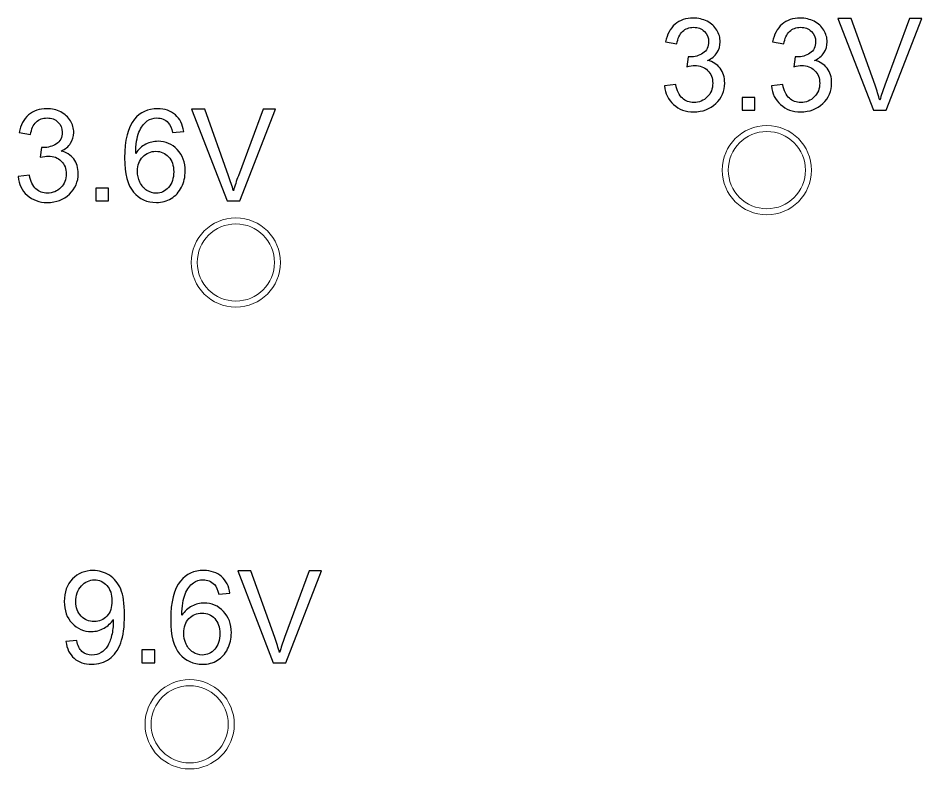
# Model space of a CAD drawing. Header units: millimetres. Extents: x -105 to 95, y -39 to 71.
# Drawn here: x 25.54 to 37.29, y 18.94 to 28.7 of the extents above; entities that cross this region are included whole.
import ezdxf

# ---------------------------------------------------------------- set-up
doc = ezdxf.new("R2010")
doc.units = ezdxf.units.MM
doc.header["$MEASUREMENT"] = 0
doc.layers.add('MultiLayer', color=7, linetype='Continuous')
doc.layers.add('TopOverlay', color=7, linetype='Continuous')

msp = doc.modelspace()

# ---------------------------------------------------------------- linework, layer by layer
at = {"layer": 'MultiLayer', "lineweight": 9}
for points in [[(35.2741, 27.3003), (34.9538, 27.3003), (34.6941, 27.0406), (34.6941, 26.7203), (34.6941, 26.7203), (34.6941, 26.4), (34.9538, 26.1403), (35.2741, 26.1403), (35.2741, 26.1403), (35.5944, 26.1403), (35.8541, 26.4), (35.8541, 26.7203), (35.8541, 26.7203), (35.8541, 27.0406), (35.5944, 27.3003), (35.2741, 27.3003)], [(35.2741, 27.2219), (34.9971, 27.2219), (34.7725, 26.9973), (34.7725, 26.7203), (34.7725, 26.7203), (34.7725, 26.4433), (34.9971, 26.2187), (35.2741, 26.2187), (35.2741, 26.2187), (35.5511, 26.2187), (35.7757, 26.4433), (35.7757, 26.7203), (35.7757, 26.7203), (35.7757, 26.9973), (35.5511, 27.2219), (35.2741, 27.2219)], [(28.3741, 26.1003), (28.0538, 26.1003), (27.7941, 25.8406), (27.7941, 25.5203), (27.7941, 25.5203), (27.7941, 25.2), (28.0538, 24.9403), (28.3741, 24.9403), (28.3741, 24.9403), (28.6944, 24.9403), (28.9541, 25.2), (28.9541, 25.5203), (28.9541, 25.5203), (28.9541, 25.8406), (28.6944, 26.1003), (28.3741, 26.1003)], [(28.3741, 26.0219), (28.0971, 26.0219), (27.8725, 25.7973), (27.8725, 25.5203), (27.8725, 25.5203), (27.8725, 25.2433), (28.0971, 25.0187), (28.3741, 25.0187), (28.3741, 25.0187), (28.6511, 25.0187), (28.8757, 25.2433), (28.8757, 25.5203), (28.8757, 25.5203), (28.8757, 25.7973), (28.6511, 26.0219), (28.3741, 26.0219)], [(27.7741, 20.1003), (27.4538, 20.1003), (27.1941, 19.8406), (27.1941, 19.5203), (27.1941, 19.5203), (27.1941, 19.2), (27.4538, 18.9403), (27.7741, 18.9403), (27.7741, 18.9403), (28.0944, 18.9403), (28.3541, 19.2), (28.3541, 19.5203), (28.3541, 19.5203), (28.3541, 19.8406), (28.0944, 20.1003), (27.7741, 20.1003)], [(27.7741, 20.0219), (27.4971, 20.0219), (27.2725, 19.7973), (27.2725, 19.5203), (27.2725, 19.5203), (27.2725, 19.2433), (27.4971, 19.0187), (27.7741, 19.0187), (27.7741, 19.0187), (28.0511, 19.0187), (28.2757, 19.2433), (28.2757, 19.5203), (28.2757, 19.5203), (28.2757, 19.7973), (28.0511, 20.0219), (27.7741, 20.0219)]]:
    msp.add_open_spline(points, degree=3, knots=[0, 0, 0, 0, 0.2, 0.2, 0.2, 0.2, 0.4, 0.4, 0.4, 0.4, 0.6, 0.6, 0.6, 0.6, 1, 1, 1, 1], dxfattribs=at)
at = {"layer": 'TopOverlay', "color": 5}
for points, knots in [([(33.9441, 27.8145), (33.9441, 27.8145), (34.0908, 27.8345), (34.0908, 27.8345), (34.0908, 27.8345), (34.1077, 27.7511), (34.136, 27.6911), (34.1763, 27.6545), (34.1763, 27.6545), (34.2166, 27.6178), (34.2661, 27.5995), (34.3247, 27.5995), (34.3247, 27.5995), (34.3941, 27.5995), (34.4527, 27.6234), (34.4999, 27.6711), (34.4999, 27.6711), (34.5472, 27.7189), (34.5708, 27.7781), (34.5708, 27.8486), (34.5708, 27.8486), (34.5708, 27.9159), (34.5488, 27.9714), (34.5047, 28.0153), (34.5047, 28.0153), (34.4608, 28.0589), (34.4049, 28.0809), (34.3369, 28.0809), (34.3369, 28.0809), (34.3091, 28.0809), (34.2747, 28.0753), (34.2333, 28.0645), (34.2333, 28.0645), (34.2333, 28.0645), (34.2497, 28.1928), (34.2497, 28.1928), (34.2497, 28.1928), (34.2594, 28.1917), (34.2674, 28.1911), (34.2733, 28.1911), (34.2733, 28.1911), (34.3361, 28.1911), (34.3922, 28.2075), (34.4424, 28.24), (34.4424, 28.24), (34.4924, 28.2725), (34.5174, 28.3225), (34.5174, 28.39), (34.5174, 28.39), (34.5174, 28.4437), (34.4991, 28.4881), (34.4627, 28.5234), (34.4627, 28.5234), (34.4263, 28.5587), (34.3794, 28.5762), (34.3219, 28.5762), (34.3219, 28.5762), (34.2647, 28.5762), (34.2172, 28.5581), (34.1791, 28.522), (34.1791, 28.522), (34.141, 28.4859), (34.1166, 28.4317), (34.1058, 28.3595), (34.1058, 28.3595), (34.1058, 28.3595), (33.9591, 28.3862), (33.9591, 28.3862), (33.9591, 28.3862), (33.9772, 28.4845), (34.0177, 28.5609), (34.0813, 28.615), (34.0813, 28.615), (34.1447, 28.6692), (34.2238, 28.6962), (34.3183, 28.6962), (34.3183, 28.6962), (34.3833, 28.6962), (34.4433, 28.6823), (34.498, 28.6542), (34.498, 28.6542), (34.553, 28.6264), (34.5949, 28.5884), (34.6238, 28.5403), (34.6238, 28.5403), (34.653, 28.492), (34.6674, 28.4409), (34.6674, 28.3867), (34.6674, 28.3867), (34.6674, 28.3353), (34.6536, 28.2886), (34.6261, 28.2464), (34.6261, 28.2464), (34.5983, 28.2042), (34.5572, 28.1706), (34.503, 28.1456), (34.503, 28.1456), (34.5736, 28.1295), (34.6283, 28.0956), (34.6674, 28.0442), (34.6674, 28.0442), (34.7063, 27.9931), (34.7258, 27.9286), (34.7258, 27.8517), (34.7258, 27.8517), (34.7258, 27.7475), (34.6877, 27.6589), (34.6119, 27.5864), (34.6119, 27.5864), (34.5358, 27.5139), (34.4397, 27.4778), (34.3236, 27.4778), (34.3236, 27.4778), (34.2188, 27.4778), (34.1319, 27.5092), (34.0627, 27.5717), (34.0627, 27.5717), (33.9933, 27.6342), (33.9538, 27.715), (33.9441, 27.8145)], [0, 0, 0, 0, 0.0322581, 0.0322581, 0.0322581, 0.0322581, 0.0645161, 0.0645161, 0.0645161, 0.0645161, 0.0967742, 0.0967742, 0.0967742, 0.0967742, 0.1290323, 0.1290323, 0.1290323, 0.1290323, 0.1612903, 0.1612903, 0.1612903, 0.1612903, 0.1935484, 0.1935484, 0.1935484, 0.1935484, 0.2258065, 0.2258065, 0.2258065, 0.2258065, 0.2580645, 0.2580645, 0.2580645, 0.2580645, 0.2903226, 0.2903226, 0.2903226, 0.2903226, 0.3225806, 0.3225806, 0.3225806, 0.3225806, 0.3548387, 0.3548387, 0.3548387, 0.3548387, 0.3870968, 0.3870968, 0.3870968, 0.3870968, 0.4193548, 0.4193548, 0.4193548, 0.4193548, 0.4516129, 0.4516129, 0.4516129, 0.4516129, 0.483871, 0.483871, 0.483871, 0.483871, 0.516129, 0.516129, 0.516129, 0.516129, 0.5483871, 0.5483871, 0.5483871, 0.5483871, 0.5806452, 0.5806452, 0.5806452, 0.5806452, 0.6129032, 0.6129032, 0.6129032, 0.6129032, 0.6451613, 0.6451613, 0.6451613, 0.6451613, 0.6774194, 0.6774194, 0.6774194, 0.6774194, 0.7096774, 0.7096774, 0.7096774, 0.7096774, 0.7419355, 0.7419355, 0.7419355, 0.7419355, 0.7741935, 0.7741935, 0.7741935, 0.7741935, 0.8064516, 0.8064516, 0.8064516, 0.8064516, 0.8387097, 0.8387097, 0.8387097, 0.8387097, 0.8709677, 0.8709677, 0.8709677, 0.8709677, 0.9032258, 0.9032258, 0.9032258, 0.9032258, 0.9354839, 0.9354839, 0.9354839, 0.9354839, 1, 1, 1, 1]), ([(35.3342, 27.8145), (35.3342, 27.8145), (35.4809, 27.8345), (35.4809, 27.8345), (35.4809, 27.8345), (35.4978, 27.7511), (35.5261, 27.6911), (35.5664, 27.6545), (35.5664, 27.6545), (35.6067, 27.6178), (35.6562, 27.5995), (35.7148, 27.5995), (35.7148, 27.5995), (35.7842, 27.5995), (35.8428, 27.6234), (35.89, 27.6711), (35.89, 27.6711), (35.9373, 27.7189), (35.9609, 27.7781), (35.9609, 27.8486), (35.9609, 27.8486), (35.9609, 27.9159), (35.9389, 27.9714), (35.8948, 28.0153), (35.8948, 28.0153), (35.8509, 28.0589), (35.795, 28.0809), (35.727, 28.0809), (35.727, 28.0809), (35.6992, 28.0809), (35.6648, 28.0753), (35.6234, 28.0645), (35.6234, 28.0645), (35.6234, 28.0645), (35.6398, 28.1928), (35.6398, 28.1928), (35.6398, 28.1928), (35.6495, 28.1917), (35.6575, 28.1911), (35.6634, 28.1911), (35.6634, 28.1911), (35.7262, 28.1911), (35.7823, 28.2075), (35.8325, 28.24), (35.8325, 28.24), (35.8825, 28.2725), (35.9075, 28.3225), (35.9075, 28.39), (35.9075, 28.39), (35.9075, 28.4437), (35.8892, 28.4881), (35.8528, 28.5234), (35.8528, 28.5234), (35.8164, 28.5587), (35.7695, 28.5762), (35.712, 28.5762), (35.712, 28.5762), (35.6548, 28.5762), (35.6073, 28.5581), (35.5692, 28.522), (35.5692, 28.522), (35.5311, 28.4859), (35.5067, 28.4317), (35.4959, 28.3595), (35.4959, 28.3595), (35.4959, 28.3595), (35.3492, 28.3862), (35.3492, 28.3862), (35.3492, 28.3862), (35.3673, 28.4845), (35.4078, 28.5609), (35.4714, 28.615), (35.4714, 28.615), (35.5348, 28.6692), (35.6139, 28.6962), (35.7084, 28.6962), (35.7084, 28.6962), (35.7734, 28.6962), (35.8334, 28.6823), (35.8881, 28.6542), (35.8881, 28.6542), (35.9431, 28.6264), (35.985, 28.5884), (36.0139, 28.5403), (36.0139, 28.5403), (36.0431, 28.492), (36.0575, 28.4409), (36.0575, 28.3867), (36.0575, 28.3867), (36.0575, 28.3353), (36.0437, 28.2886), (36.0162, 28.2464), (36.0162, 28.2464), (35.9884, 28.2042), (35.9473, 28.1706), (35.8931, 28.1456), (35.8931, 28.1456), (35.9637, 28.1295), (36.0184, 28.0956), (36.0575, 28.0442), (36.0575, 28.0442), (36.0964, 27.9931), (36.1159, 27.9286), (36.1159, 27.8517), (36.1159, 27.8517), (36.1159, 27.7475), (36.0778, 27.6589), (36.002, 27.5864), (36.002, 27.5864), (35.9259, 27.5139), (35.8298, 27.4778), (35.7137, 27.4778), (35.7137, 27.4778), (35.6089, 27.4778), (35.522, 27.5092), (35.4528, 27.5717), (35.4528, 27.5717), (35.3834, 27.6342), (35.3439, 27.715), (35.3342, 27.8145)], [0, 0, 0, 0, 0.0322581, 0.0322581, 0.0322581, 0.0322581, 0.0645161, 0.0645161, 0.0645161, 0.0645161, 0.0967742, 0.0967742, 0.0967742, 0.0967742, 0.1290323, 0.1290323, 0.1290323, 0.1290323, 0.1612903, 0.1612903, 0.1612903, 0.1612903, 0.1935484, 0.1935484, 0.1935484, 0.1935484, 0.2258065, 0.2258065, 0.2258065, 0.2258065, 0.2580645, 0.2580645, 0.2580645, 0.2580645, 0.2903226, 0.2903226, 0.2903226, 0.2903226, 0.3225806, 0.3225806, 0.3225806, 0.3225806, 0.3548387, 0.3548387, 0.3548387, 0.3548387, 0.3870968, 0.3870968, 0.3870968, 0.3870968, 0.4193548, 0.4193548, 0.4193548, 0.4193548, 0.4516129, 0.4516129, 0.4516129, 0.4516129, 0.483871, 0.483871, 0.483871, 0.483871, 0.516129, 0.516129, 0.516129, 0.516129, 0.5483871, 0.5483871, 0.5483871, 0.5483871, 0.5806452, 0.5806452, 0.5806452, 0.5806452, 0.6129032, 0.6129032, 0.6129032, 0.6129032, 0.6451613, 0.6451613, 0.6451613, 0.6451613, 0.6774194, 0.6774194, 0.6774194, 0.6774194, 0.7096774, 0.7096774, 0.7096774, 0.7096774, 0.7419355, 0.7419355, 0.7419355, 0.7419355, 0.7741935, 0.7741935, 0.7741935, 0.7741935, 0.8064516, 0.8064516, 0.8064516, 0.8064516, 0.8387097, 0.8387097, 0.8387097, 0.8387097, 0.8709677, 0.8709677, 0.8709677, 0.8709677, 0.9032258, 0.9032258, 0.9032258, 0.9032258, 0.9354839, 0.9354839, 0.9354839, 0.9354839, 1, 1, 1, 1]), ([(36.6595, 27.4978), (36.6595, 27.4978), (36.1984, 28.6912), (36.1984, 28.6912), (36.1984, 28.6912), (36.1984, 28.6912), (36.3695, 28.6912), (36.3695, 28.6912), (36.3695, 28.6912), (36.3695, 28.6912), (36.6795, 27.8239), (36.6795, 27.8239), (36.6795, 27.8239), (36.7043, 27.7545), (36.7254, 27.6895), (36.742, 27.6286), (36.742, 27.6286), (36.7604, 27.6939), (36.7818, 27.7589), (36.8062, 27.8239), (36.8062, 27.8239), (36.8062, 27.8239), (37.1279, 28.6912), (37.1279, 28.6912), (37.1279, 28.6912), (37.1279, 28.6912), (37.289, 28.6912), (37.289, 28.6912), (37.289, 28.6912), (37.289, 28.6912), (36.8237, 27.4978), (36.8237, 27.4978), (36.8237, 27.4978), (36.8237, 27.4978), (36.6595, 27.4978), (36.6595, 27.4978)], [0, 0, 0, 0, 0.1, 0.1, 0.1, 0.1, 0.2, 0.2, 0.2, 0.2, 0.3, 0.3, 0.3, 0.3, 0.4, 0.4, 0.4, 0.4, 0.5, 0.5, 0.5, 0.5, 0.6, 0.6, 0.6, 0.6, 0.7, 0.7, 0.7, 0.7, 0.8, 0.8, 0.8, 0.8, 1, 1, 1, 1]), ([(34.9528, 27.4978), (34.9528, 27.4978), (34.9528, 27.6645), (34.9528, 27.6645), (34.9528, 27.6645), (34.9528, 27.6645), (35.1194, 27.6645), (35.1194, 27.6645), (35.1194, 27.6645), (35.1194, 27.6645), (35.1194, 27.4978), (35.1194, 27.4978), (35.1194, 27.4978), (35.1194, 27.4978), (34.9528, 27.4978), (34.9528, 27.4978)], [0, 0, 0, 0, 0.2, 0.2, 0.2, 0.2, 0.4, 0.4, 0.4, 0.4, 0.6, 0.6, 0.6, 0.6, 1, 1, 1, 1]), ([(25.5441, 26.637), (25.5441, 26.637), (25.6908, 26.657), (25.6908, 26.657), (25.6908, 26.657), (25.7077, 26.5736), (25.736, 26.5136), (25.7763, 26.477), (25.7763, 26.477), (25.8166, 26.4403), (25.8661, 26.422), (25.9247, 26.422), (25.9247, 26.422), (25.9941, 26.422), (26.0527, 26.4459), (26.0999, 26.4936), (26.0999, 26.4936), (26.1472, 26.5414), (26.1708, 26.6006), (26.1708, 26.6711), (26.1708, 26.6711), (26.1708, 26.7384), (26.1488, 26.7939), (26.1047, 26.8378), (26.1047, 26.8378), (26.0608, 26.8814), (26.0049, 26.9034), (25.9369, 26.9034), (25.9369, 26.9034), (25.9091, 26.9034), (25.8747, 26.8978), (25.8333, 26.887), (25.8333, 26.887), (25.8333, 26.887), (25.8497, 27.0153), (25.8497, 27.0153), (25.8497, 27.0153), (25.8594, 27.0142), (25.8674, 27.0136), (25.8733, 27.0136), (25.8733, 27.0136), (25.9361, 27.0136), (25.9922, 27.03), (26.0424, 27.0625), (26.0424, 27.0625), (26.0924, 27.095), (26.1174, 27.145), (26.1174, 27.2125), (26.1174, 27.2125), (26.1174, 27.2662), (26.0991, 27.3106), (26.0627, 27.3459), (26.0627, 27.3459), (26.0263, 27.3812), (25.9794, 27.3987), (25.9219, 27.3987), (25.9219, 27.3987), (25.8647, 27.3987), (25.8172, 27.3806), (25.7791, 27.3445), (25.7791, 27.3445), (25.741, 27.3084), (25.7166, 27.2542), (25.7058, 27.182), (25.7058, 27.182), (25.7058, 27.182), (25.5591, 27.2087), (25.5591, 27.2087), (25.5591, 27.2087), (25.5772, 27.307), (25.6177, 27.3834), (25.6813, 27.4375), (25.6813, 27.4375), (25.7447, 27.4917), (25.8238, 27.5187), (25.9183, 27.5187), (25.9183, 27.5187), (25.9833, 27.5187), (26.0433, 27.5048), (26.098, 27.4767), (26.098, 27.4767), (26.153, 27.4489), (26.1949, 27.4109), (26.2238, 27.3628), (26.2238, 27.3628), (26.253, 27.3145), (26.2674, 27.2634), (26.2674, 27.2092), (26.2674, 27.2092), (26.2674, 27.1578), (26.2536, 27.1111), (26.2261, 27.0689), (26.2261, 27.0689), (26.1983, 27.0267), (26.1572, 26.9931), (26.103, 26.9681), (26.103, 26.9681), (26.1736, 26.952), (26.2283, 26.9181), (26.2674, 26.8667), (26.2674, 26.8667), (26.3063, 26.8156), (26.3258, 26.7511), (26.3258, 26.6742), (26.3258, 26.6742), (26.3258, 26.57), (26.2877, 26.4814), (26.2119, 26.4089), (26.2119, 26.4089), (26.1358, 26.3364), (26.0397, 26.3003), (25.9236, 26.3003), (25.9236, 26.3003), (25.8188, 26.3003), (25.7319, 26.3317), (25.6627, 26.3942), (25.6627, 26.3942), (25.5933, 26.4567), (25.5538, 26.5375), (25.5441, 26.637)], [0, 0, 0, 0, 0.0322581, 0.0322581, 0.0322581, 0.0322581, 0.0645161, 0.0645161, 0.0645161, 0.0645161, 0.0967742, 0.0967742, 0.0967742, 0.0967742, 0.1290323, 0.1290323, 0.1290323, 0.1290323, 0.1612903, 0.1612903, 0.1612903, 0.1612903, 0.1935484, 0.1935484, 0.1935484, 0.1935484, 0.2258065, 0.2258065, 0.2258065, 0.2258065, 0.2580645, 0.2580645, 0.2580645, 0.2580645, 0.2903226, 0.2903226, 0.2903226, 0.2903226, 0.3225806, 0.3225806, 0.3225806, 0.3225806, 0.3548387, 0.3548387, 0.3548387, 0.3548387, 0.3870968, 0.3870968, 0.3870968, 0.3870968, 0.4193548, 0.4193548, 0.4193548, 0.4193548, 0.4516129, 0.4516129, 0.4516129, 0.4516129, 0.483871, 0.483871, 0.483871, 0.483871, 0.516129, 0.516129, 0.516129, 0.516129, 0.5483871, 0.5483871, 0.5483871, 0.5483871, 0.5806452, 0.5806452, 0.5806452, 0.5806452, 0.6129032, 0.6129032, 0.6129032, 0.6129032, 0.6451613, 0.6451613, 0.6451613, 0.6451613, 0.6774194, 0.6774194, 0.6774194, 0.6774194, 0.7096774, 0.7096774, 0.7096774, 0.7096774, 0.7419355, 0.7419355, 0.7419355, 0.7419355, 0.7741935, 0.7741935, 0.7741935, 0.7741935, 0.8064516, 0.8064516, 0.8064516, 0.8064516, 0.8387097, 0.8387097, 0.8387097, 0.8387097, 0.8709677, 0.8709677, 0.8709677, 0.8709677, 0.9032258, 0.9032258, 0.9032258, 0.9032258, 0.9354839, 0.9354839, 0.9354839, 0.9354839, 1, 1, 1, 1]), ([(27.6959, 27.222), (27.6959, 27.222), (27.5509, 27.2103), (27.5509, 27.2103), (27.5509, 27.2103), (27.5378, 27.2678), (27.5192, 27.3098), (27.495, 27.3359), (27.495, 27.3359), (27.4553, 27.3778), (27.4062, 27.3987), (27.3478, 27.3987), (27.3478, 27.3987), (27.3009, 27.3987), (27.2592, 27.3856), (27.2234, 27.3595), (27.2234, 27.3595), (27.1773, 27.3259), (27.1411, 27.277), (27.1142, 27.2125), (27.1142, 27.2125), (27.0875, 27.1478), (27.0736, 27.0559), (27.0725, 26.9367), (27.0725, 26.9367), (27.1078, 26.9903), (27.1512, 27.0303), (27.2023, 27.0561), (27.2023, 27.0561), (27.2534, 27.0823), (27.3067, 27.0953), (27.3628, 27.0953), (27.3628, 27.0953), (27.4606, 27.0953), (27.5439, 27.0592), (27.6128, 26.9873), (27.6128, 26.9873), (27.6814, 26.9153), (27.7159, 26.8225), (27.7159, 26.7084), (27.7159, 26.7084), (27.7159, 26.6334), (27.6998, 26.5639), (27.6675, 26.4995), (27.6675, 26.4995), (27.635, 26.435), (27.5909, 26.3859), (27.5342, 26.3517), (27.5342, 26.3517), (27.4778, 26.3175), (27.4137, 26.3003), (27.342, 26.3003), (27.342, 26.3003), (27.22, 26.3003), (27.1203, 26.3453), (27.0431, 26.435), (27.0431, 26.435), (26.9661, 26.5247), (26.9275, 26.6728), (26.9275, 26.8789), (26.9275, 26.8789), (26.9275, 27.1095), (26.9703, 27.2773), (27.0556, 27.382), (27.0556, 27.382), (27.13, 27.4731), (27.2303, 27.5187), (27.3567, 27.5187), (27.3567, 27.5187), (27.4506, 27.5187), (27.5278, 27.4923), (27.5878, 27.4398), (27.5878, 27.4398), (27.6478, 27.3873), (27.6839, 27.3148), (27.6959, 27.222)], [0, 0, 0, 0, 0.05, 0.05, 0.05, 0.05, 0.1, 0.1, 0.1, 0.1, 0.15, 0.15, 0.15, 0.15, 0.2, 0.2, 0.2, 0.2, 0.25, 0.25, 0.25, 0.25, 0.3, 0.3, 0.3, 0.3, 0.35, 0.35, 0.35, 0.35, 0.4, 0.4, 0.4, 0.4, 0.45, 0.45, 0.45, 0.45, 0.5, 0.5, 0.5, 0.5, 0.55, 0.55, 0.55, 0.55, 0.6, 0.6, 0.6, 0.6, 0.65, 0.65, 0.65, 0.65, 0.7, 0.7, 0.7, 0.7, 0.75, 0.75, 0.75, 0.75, 0.8, 0.8, 0.8, 0.8, 0.85, 0.85, 0.85, 0.85, 0.9, 0.9, 0.9, 0.9, 1, 1, 1, 1]), ([(28.2595, 26.3203), (28.2595, 26.3203), (27.7984, 27.5137), (27.7984, 27.5137), (27.7984, 27.5137), (27.7984, 27.5137), (27.9695, 27.5137), (27.9695, 27.5137), (27.9695, 27.5137), (27.9695, 27.5137), (28.2795, 26.6464), (28.2795, 26.6464), (28.2795, 26.6464), (28.3043, 26.577), (28.3254, 26.512), (28.342, 26.4511), (28.342, 26.4511), (28.3604, 26.5164), (28.3818, 26.5814), (28.4062, 26.6464), (28.4062, 26.6464), (28.4062, 26.6464), (28.7279, 27.5137), (28.7279, 27.5137), (28.7279, 27.5137), (28.7279, 27.5137), (28.889, 27.5137), (28.889, 27.5137), (28.889, 27.5137), (28.889, 27.5137), (28.4237, 26.3203), (28.4237, 26.3203), (28.4237, 26.3203), (28.4237, 26.3203), (28.2595, 26.3203), (28.2595, 26.3203)], [0, 0, 0, 0, 0.1, 0.1, 0.1, 0.1, 0.2, 0.2, 0.2, 0.2, 0.3, 0.3, 0.3, 0.3, 0.4, 0.4, 0.4, 0.4, 0.5, 0.5, 0.5, 0.5, 0.6, 0.6, 0.6, 0.6, 0.7, 0.7, 0.7, 0.7, 0.8, 0.8, 0.8, 0.8, 1, 1, 1, 1]), ([(27.0959, 26.707), (27.0959, 26.6564), (27.1067, 26.6081), (27.1281, 26.562), (27.1281, 26.562), (27.1495, 26.5159), (27.1795, 26.4809), (27.2175, 26.4567), (27.2175, 26.4567), (27.2559, 26.4325), (27.2964, 26.4203), (27.3395, 26.4203), (27.3395, 26.4203), (27.402, 26.4203), (27.4553, 26.4453), (27.4995, 26.4953), (27.4995, 26.4953), (27.5437, 26.5453), (27.5659, 26.6131), (27.5659, 26.6989), (27.5659, 26.6989), (27.5659, 26.7814), (27.5439, 26.8464), (27.5003, 26.8939), (27.5003, 26.8939), (27.4567, 26.9414), (27.4012, 26.9653), (27.3337, 26.9653), (27.3337, 26.9653), (27.2675, 26.9653), (27.2112, 26.9414), (27.165, 26.8939), (27.165, 26.8939), (27.1189, 26.8464), (27.0959, 26.7842), (27.0959, 26.707)], [0, 0, 0, 0, 0.1, 0.1, 0.1, 0.1, 0.2, 0.2, 0.2, 0.2, 0.3, 0.3, 0.3, 0.3, 0.4, 0.4, 0.4, 0.4, 0.5, 0.5, 0.5, 0.5, 0.6, 0.6, 0.6, 0.6, 0.7, 0.7, 0.7, 0.7, 0.8, 0.8, 0.8, 0.8, 1, 1, 1, 1]), ([(26.5528, 26.3203), (26.5528, 26.3203), (26.5528, 26.487), (26.5528, 26.487), (26.5528, 26.487), (26.5528, 26.487), (26.7194, 26.487), (26.7194, 26.487), (26.7194, 26.487), (26.7194, 26.487), (26.7194, 26.3203), (26.7194, 26.3203), (26.7194, 26.3203), (26.7194, 26.3203), (26.5528, 26.3203), (26.5528, 26.3203)], [0, 0, 0, 0, 0.2, 0.2, 0.2, 0.2, 0.4, 0.4, 0.4, 0.4, 0.6, 0.6, 0.6, 0.6, 1, 1, 1, 1]), ([(26.1658, 20.597), (26.1658, 20.597), (26.3058, 20.6086), (26.3058, 20.6086), (26.3058, 20.6086), (26.3177, 20.5425), (26.3405, 20.4947), (26.3741, 20.465), (26.3741, 20.465), (26.4077, 20.4353), (26.4508, 20.4203), (26.5036, 20.4203), (26.5036, 20.4203), (26.5486, 20.4203), (26.588, 20.4306), (26.6222, 20.4514), (26.6222, 20.4514), (26.6563, 20.472), (26.6841, 20.4995), (26.7055, 20.5342), (26.7055, 20.5342), (26.7269, 20.5686), (26.7449, 20.6153), (26.7597, 20.6739), (26.7597, 20.6739), (26.7744, 20.7325), (26.7816, 20.7923), (26.7816, 20.8531), (26.7816, 20.8531), (26.7816, 20.8595), (26.7813, 20.8695), (26.7808, 20.8825), (26.7808, 20.8825), (26.7516, 20.8359), (26.7116, 20.7978), (26.6611, 20.7689), (26.6611, 20.7689), (26.6105, 20.7398), (26.5555, 20.7253), (26.4966, 20.7253), (26.4966, 20.7253), (26.398, 20.7253), (26.3147, 20.7611), (26.2463, 20.8328), (26.2463, 20.8328), (26.1783, 20.9042), (26.1441, 20.9986), (26.1441, 21.1159), (26.1441, 21.1159), (26.1441, 21.237), (26.1797, 21.3342), (26.251, 21.4081), (26.251, 21.4081), (26.3222, 21.4817), (26.4113, 21.5187), (26.5188, 21.5187), (26.5188, 21.5187), (26.5961, 21.5187), (26.6669, 21.4978), (26.7313, 21.4559), (26.7313, 21.4559), (26.7955, 21.4142), (26.8441, 21.3548), (26.8774, 21.2773), (26.8774, 21.2773), (26.9108, 21.2), (26.9275, 21.0881), (26.9275, 20.9417), (26.9275, 20.9417), (26.9275, 20.7892), (26.9111, 20.6678), (26.878, 20.5775), (26.878, 20.5775), (26.8449, 20.487), (26.7955, 20.4184), (26.7302, 20.3711), (26.7302, 20.3711), (26.6649, 20.3239), (26.5886, 20.3003), (26.5008, 20.3003), (26.5008, 20.3003), (26.4074, 20.3003), (26.3313, 20.3261), (26.2722, 20.3781), (26.2722, 20.3781), (26.2133, 20.43), (26.1777, 20.5031), (26.1658, 20.597)], [0, 0, 0, 0, 0.0434783, 0.0434783, 0.0434783, 0.0434783, 0.0869565, 0.0869565, 0.0869565, 0.0869565, 0.1304348, 0.1304348, 0.1304348, 0.1304348, 0.173913, 0.173913, 0.173913, 0.173913, 0.2173913, 0.2173913, 0.2173913, 0.2173913, 0.2608696, 0.2608696, 0.2608696, 0.2608696, 0.3043478, 0.3043478, 0.3043478, 0.3043478, 0.3478261, 0.3478261, 0.3478261, 0.3478261, 0.3913043, 0.3913043, 0.3913043, 0.3913043, 0.4347826, 0.4347826, 0.4347826, 0.4347826, 0.4782609, 0.4782609, 0.4782609, 0.4782609, 0.5217391, 0.5217391, 0.5217391, 0.5217391, 0.5652174, 0.5652174, 0.5652174, 0.5652174, 0.6086957, 0.6086957, 0.6086957, 0.6086957, 0.6521739, 0.6521739, 0.6521739, 0.6521739, 0.6956522, 0.6956522, 0.6956522, 0.6956522, 0.7391304, 0.7391304, 0.7391304, 0.7391304, 0.7826087, 0.7826087, 0.7826087, 0.7826087, 0.826087, 0.826087, 0.826087, 0.826087, 0.8695652, 0.8695652, 0.8695652, 0.8695652, 0.9130435, 0.9130435, 0.9130435, 0.9130435, 1, 1, 1, 1]), ([(28.2959, 21.222), (28.2959, 21.222), (28.1509, 21.2103), (28.1509, 21.2103), (28.1509, 21.2103), (28.1378, 21.2678), (28.1192, 21.3098), (28.095, 21.3359), (28.095, 21.3359), (28.0553, 21.3778), (28.0062, 21.3987), (27.9478, 21.3987), (27.9478, 21.3987), (27.9009, 21.3987), (27.8592, 21.3856), (27.8234, 21.3595), (27.8234, 21.3595), (27.7773, 21.3259), (27.7411, 21.277), (27.7142, 21.2125), (27.7142, 21.2125), (27.6875, 21.1478), (27.6736, 21.0559), (27.6725, 20.9367), (27.6725, 20.9367), (27.7078, 20.9903), (27.7512, 21.0303), (27.8023, 21.0561), (27.8023, 21.0561), (27.8534, 21.0823), (27.9067, 21.0953), (27.9628, 21.0953), (27.9628, 21.0953), (28.0606, 21.0953), (28.1439, 21.0592), (28.2128, 20.9873), (28.2128, 20.9873), (28.2814, 20.9153), (28.3159, 20.8225), (28.3159, 20.7084), (28.3159, 20.7084), (28.3159, 20.6334), (28.2998, 20.5639), (28.2675, 20.4995), (28.2675, 20.4995), (28.235, 20.435), (28.1909, 20.3859), (28.1342, 20.3517), (28.1342, 20.3517), (28.0778, 20.3175), (28.0137, 20.3003), (27.942, 20.3003), (27.942, 20.3003), (27.82, 20.3003), (27.7203, 20.3453), (27.6431, 20.435), (27.6431, 20.435), (27.5661, 20.5247), (27.5275, 20.6728), (27.5275, 20.8789), (27.5275, 20.8789), (27.5275, 21.1095), (27.5703, 21.2773), (27.6556, 21.382), (27.6556, 21.382), (27.73, 21.4731), (27.8303, 21.5187), (27.9567, 21.5187), (27.9567, 21.5187), (28.0506, 21.5187), (28.1278, 21.4923), (28.1878, 21.4398), (28.1878, 21.4398), (28.2478, 21.3873), (28.2839, 21.3148), (28.2959, 21.222)], [0, 0, 0, 0, 0.05, 0.05, 0.05, 0.05, 0.1, 0.1, 0.1, 0.1, 0.15, 0.15, 0.15, 0.15, 0.2, 0.2, 0.2, 0.2, 0.25, 0.25, 0.25, 0.25, 0.3, 0.3, 0.3, 0.3, 0.35, 0.35, 0.35, 0.35, 0.4, 0.4, 0.4, 0.4, 0.45, 0.45, 0.45, 0.45, 0.5, 0.5, 0.5, 0.5, 0.55, 0.55, 0.55, 0.55, 0.6, 0.6, 0.6, 0.6, 0.65, 0.65, 0.65, 0.65, 0.7, 0.7, 0.7, 0.7, 0.75, 0.75, 0.75, 0.75, 0.8, 0.8, 0.8, 0.8, 0.85, 0.85, 0.85, 0.85, 0.9, 0.9, 0.9, 0.9, 1, 1, 1, 1]), ([(28.8595, 20.3203), (28.8595, 20.3203), (28.3984, 21.5137), (28.3984, 21.5137), (28.3984, 21.5137), (28.3984, 21.5137), (28.5695, 21.5137), (28.5695, 21.5137), (28.5695, 21.5137), (28.5695, 21.5137), (28.8795, 20.6464), (28.8795, 20.6464), (28.8795, 20.6464), (28.9043, 20.577), (28.9254, 20.512), (28.942, 20.4511), (28.942, 20.4511), (28.9604, 20.5164), (28.9818, 20.5814), (29.0062, 20.6464), (29.0062, 20.6464), (29.0062, 20.6464), (29.3279, 21.5137), (29.3279, 21.5137), (29.3279, 21.5137), (29.3279, 21.5137), (29.489, 21.5137), (29.489, 21.5137), (29.489, 21.5137), (29.489, 21.5137), (29.0237, 20.3203), (29.0237, 20.3203), (29.0237, 20.3203), (29.0237, 20.3203), (28.8595, 20.3203), (28.8595, 20.3203)], [0, 0, 0, 0, 0.1, 0.1, 0.1, 0.1, 0.2, 0.2, 0.2, 0.2, 0.3, 0.3, 0.3, 0.3, 0.4, 0.4, 0.4, 0.4, 0.5, 0.5, 0.5, 0.5, 0.6, 0.6, 0.6, 0.6, 0.7, 0.7, 0.7, 0.7, 0.8, 0.8, 0.8, 0.8, 1, 1, 1, 1]), ([(26.7641, 21.1234), (26.7641, 21.2073), (26.7419, 21.2739), (26.6974, 21.3231), (26.6974, 21.3231), (26.6533, 21.3723), (26.5994, 21.397), (26.5361, 21.397), (26.5361, 21.397), (26.4705, 21.397), (26.4138, 21.3706), (26.3661, 21.3175), (26.3661, 21.3175), (26.318, 21.2645), (26.2941, 21.1956), (26.2941, 21.1111), (26.2941, 21.1111), (26.2941, 21.0353), (26.3169, 20.9736), (26.3622, 20.9264), (26.3622, 20.9264), (26.4077, 20.8789), (26.4644, 20.8553), (26.5319, 20.8553), (26.5319, 20.8553), (26.5997, 20.8553), (26.6552, 20.8789), (26.6988, 20.9264), (26.6988, 20.9264), (26.7424, 20.9736), (26.7641, 21.0395), (26.7641, 21.1234)], [0, 0, 0, 0, 0.1111111, 0.1111111, 0.1111111, 0.1111111, 0.2222222, 0.2222222, 0.2222222, 0.2222222, 0.3333333, 0.3333333, 0.3333333, 0.3333333, 0.4444444, 0.4444444, 0.4444444, 0.4444444, 0.5555556, 0.5555556, 0.5555556, 0.5555556, 0.6666667, 0.6666667, 0.6666667, 0.6666667, 0.7777778, 0.7777778, 0.7777778, 0.7777778, 1, 1, 1, 1]), ([(27.6959, 20.707), (27.6959, 20.6564), (27.7067, 20.6081), (27.7281, 20.562), (27.7281, 20.562), (27.7495, 20.5159), (27.7795, 20.4809), (27.8175, 20.4567), (27.8175, 20.4567), (27.8559, 20.4325), (27.8964, 20.4203), (27.9395, 20.4203), (27.9395, 20.4203), (28.002, 20.4203), (28.0553, 20.4453), (28.0995, 20.4953), (28.0995, 20.4953), (28.1437, 20.5453), (28.1659, 20.6131), (28.1659, 20.6989), (28.1659, 20.6989), (28.1659, 20.7814), (28.1439, 20.8464), (28.1003, 20.8939), (28.1003, 20.8939), (28.0567, 20.9414), (28.0012, 20.9653), (27.9337, 20.9653), (27.9337, 20.9653), (27.8675, 20.9653), (27.8112, 20.9414), (27.765, 20.8939), (27.765, 20.8939), (27.7189, 20.8464), (27.6959, 20.7842), (27.6959, 20.707)], [0, 0, 0, 0, 0.1, 0.1, 0.1, 0.1, 0.2, 0.2, 0.2, 0.2, 0.3, 0.3, 0.3, 0.3, 0.4, 0.4, 0.4, 0.4, 0.5, 0.5, 0.5, 0.5, 0.6, 0.6, 0.6, 0.6, 0.7, 0.7, 0.7, 0.7, 0.8, 0.8, 0.8, 0.8, 1, 1, 1, 1]), ([(27.1528, 20.3203), (27.1528, 20.3203), (27.1528, 20.487), (27.1528, 20.487), (27.1528, 20.487), (27.1528, 20.487), (27.3194, 20.487), (27.3194, 20.487), (27.3194, 20.487), (27.3194, 20.487), (27.3194, 20.3203), (27.3194, 20.3203), (27.3194, 20.3203), (27.3194, 20.3203), (27.1528, 20.3203), (27.1528, 20.3203)], [0, 0, 0, 0, 0.2, 0.2, 0.2, 0.2, 0.4, 0.4, 0.4, 0.4, 0.6, 0.6, 0.6, 0.6, 1, 1, 1, 1])]:
    msp.add_open_spline(points, degree=3, knots=knots, dxfattribs=at)

doc.saveas('drawing.dxf')
